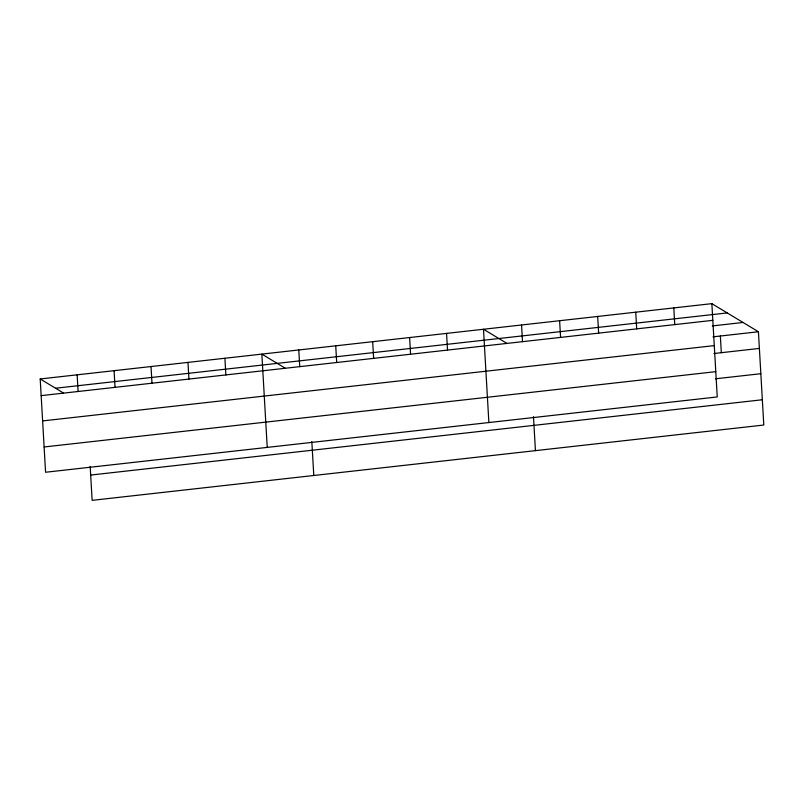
<?xml version="1.0" encoding="UTF-8"?>
<svg xmlns="http://www.w3.org/2000/svg" width="804" height="804" viewBox="0 0 804 804"><rect width="100%" height="100%" fill="white"/><g stroke="black" fill="none" stroke-linecap="round" stroke-linejoin="round"><path stroke-width="1.21" d="M711.862 303.651L717.238 396.945L45.577 472.249L40.2 378.965L711.862 303.651L758.423 331.75L763.8 425.035L92.138 500.349L90.179 466.38M55.566 388.231L727.228 312.927M41.165 395.638L712.826 320.334M712.364 325.921L743.057 322.474M712.997 336.846L758.423 331.75M42.622 420.924L714.284 345.609M713.952 353.519L759.378 348.423M44.119 446.974L715.781 371.659M715.409 378.805L760.845 373.709M90.681 475.063L762.343 399.759M506.781 343.308L483.495 329.258L488.872 422.552M285.129 368.162L261.853 354.112L267.229 447.396M40.2 378.965L63.476 393.005M720.364 336.012L721.319 352.695M673.802 307.922L674.767 324.595M635.743 312.183L636.698 328.866M597.684 316.454L598.638 333.137M559.614 320.726L560.579 337.399M533.474 416.683L535.434 450.642M521.555 324.987L522.52 341.67M446.552 333.399L447.516 350.082M409.618 337.539L410.573 354.222M372.674 341.68L373.639 358.363M335.73 345.831L336.695 362.503M311.831 441.527L313.791 475.496M298.786 349.971L299.751 366.644M224.909 358.252L225.864 374.935M187.965 362.393L188.93 379.076M151.021 366.534L151.986 383.217M114.088 370.674L115.042 387.357M77.144 374.825L78.099 391.498"/></g></svg>
